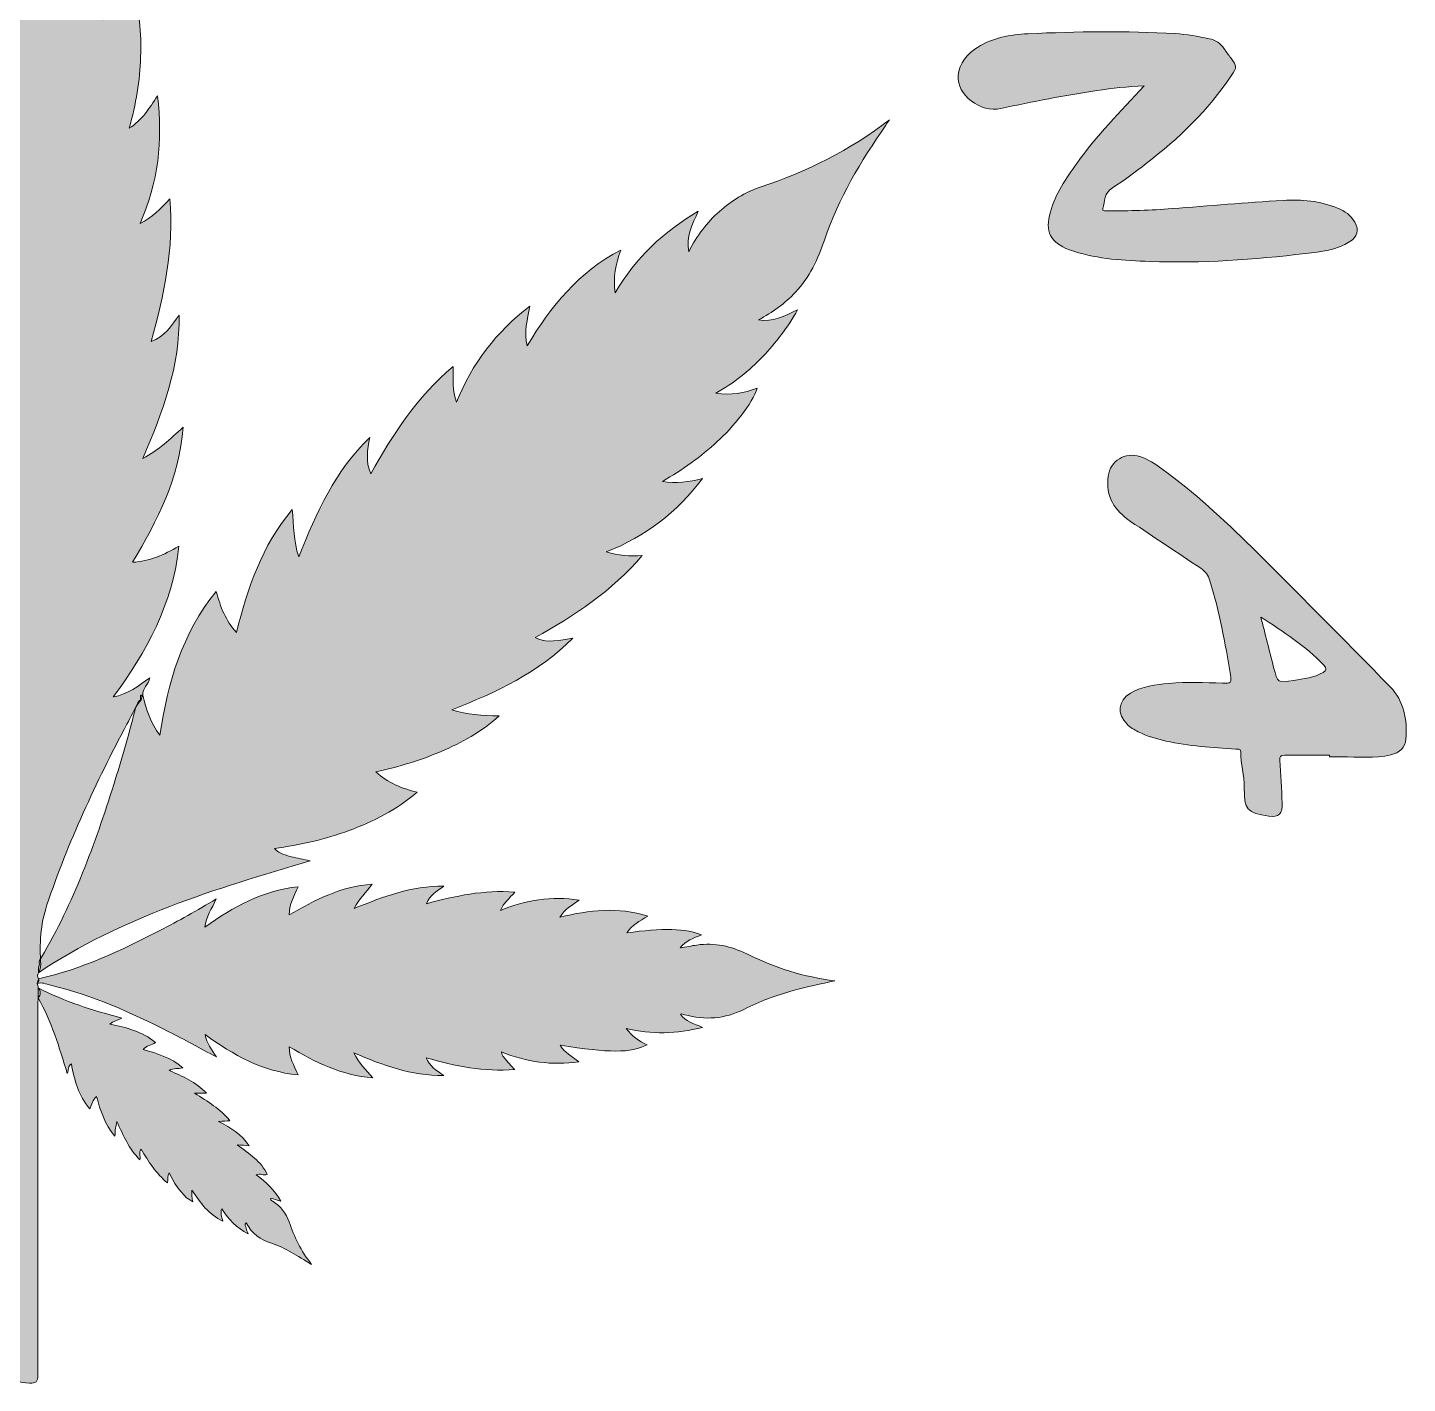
# Model space of a CAD drawing. Extents: x 506 to 1471, y -1363 to -615.
# Drawn here: x 965 to 1471, y -1363 to -865 of the extents above; entities that cross this region are included whole.
import ezdxf

# ---------------------------------------------------------------- set-up
doc = ezdxf.new("R2010")
doc.units = 0
doc.header["$MEASUREMENT"] = 0
doc.layers.add('katman 1', color=7, linetype='Continuous')

# ---------------------------------------------------------------- blocks, each defined once
blk = doc.blocks.new('block 2')
at = {"layer": 'katman 1', "true_color": 0x738600}
h = blk.add_hatch(color=56, dxfattribs=at)
h.dxf.hatch_style = 2
edge = h.paths.add_edge_path()
edge.add_spline(control_points=[(922.18, -1112.49), (920.52, -1109.81), (918.85, -1107.12), (917.19, -1104.43), (922.43, -1107.05), (927.55, -1109.59), (933.79, -1110.67), (921.55, -1093.93), (911.82, -1076.51), (909.7, -1055.33), (915.16, -1058.52), (920.43, -1060.84), (926.75, -1061.21), (921.95, -1053.54), (917.71, -1045.84), (914.46, -1037.65), (911.22, -1029.51), (908.62, -1021.2), (908.23, -1011.79), (912.92, -1016.1), (917.22, -1020.11), (922.92, -1023.11), (915.59, -1006.02), (909.21, -989.09), (909.37, -969.81), (912.23, -974.3), (914.87, -978.19), (919.9, -980.32), (915.02, -963.11), (911.48, -946.09), (913, -927.99), (916.36, -931.41), (919.42, -934.64), (923.92, -936.92), (919.83, -927.91), (917.65, -918.89), (916.94, -909.56), (916.46, -903.28), (916.54, -896.96), (917.53, -890.24), (920.52, -894.54), (923.07, -898.83), (927.71, -901.88), (923.53, -884.44), (921.4, -867.33), (927.15, -849.58), (929.54, -854.93), (932.52, -859.15), (937.3, -862.78), (933.42, -847.35), (933.87, -832.57), (937.8, -817.32), (939.8, -822.72), (941.34, -827.88), (946.39, -831.38), (944.78, -826.24), (943.84, -821.41), (943.66, -816.43), (943.33, -807.09), (945.74, -798.49), (949.85, -790.18), (957.54, -774.66), (962.74, -758.35), (964.68, -741.07), (964.73, -740.62), (964.69, -740.07), (965.39, -739.76), (967.24, -750.59), (969.66, -761.23), (972.99, -771.65), (975.33, -778.99), (978.21, -786.09), (981.7, -792.97), (987.4, -804.19), (988.42, -815.94), (984.95, -828.06), (984.71, -828.9), (984.13, -829.69), (984.44, -831.03), (989, -827.57), (990.49, -822.55), (992.44, -817.25), (996.31, -832.49), (996.87, -847.25), (993.06, -862.15), (995.7, -861.17), (997.07, -859.52), (1003.11, -850.06), (1006.28, -858.47), (1006.79, -867.08), (1006.53, -875.77), (1006.26, -884.48), (1004.8, -893.03), (1002.38, -901.97), (1007.04, -898.87), (1009.72, -894.73), (1012.71, -890.08), (1014.76, -906.48), (1013.02, -921.8), (1006.32, -936.96), (1010.71, -934.62), (1013.88, -931.62), (1017.22, -927.87), (1018.87, -946.06), (1015.15, -963.04), (1010.38, -980.24), (1015.33, -978.29), (1017.96, -974.44), (1020.64, -970.5), (1021.04, -989.09), (1014.67, -1005.97), (1007.34, -1023.08), (1013.08, -1020.1), (1017.4, -1016.02), (1022.15, -1011.65), (1020.66, -1030.24), (1012.82, -1045.91), (1003.56, -1061.19), (1009.76, -1060.89), (1015.03, -1058.54), (1020.53, -1055.33), (1018.43, -1076.52), (1008.72, -1093.91), (996.45, -1110.64), (1001.8, -1109.58), (1005.75, -1106.65), (1009.86, -1103.59), (1009.46, -1106.06), (1007.09, -1107.51), (1007.29, -1109.96), (1006.71, -1110.71), (1007.14, -1111.93), (1006.12, -1112.47), (1004.24, -1114.99), (1002.97, -1117.87), (1001.51, -1120.61), (990.14, -1142.02), (979.91, -1163.93), (972.14, -1186.96), (969.69, -1194.2), (969.45, -1201.39), (969.86, -1208.78), (969.85, -1209.86), (969.68, -1210.88), (969.06, -1211.8), (968.73, -1212.55), (968.55, -1213.31), (969.03, -1214.07), (969.67, -1214.83), (968.74, -1215.19), (968.62, -1215.76), (968.74, -1216.29), (968.85, -1216.82), (968.97, -1217.35), (969.88, -1218.58), (970.06, -1219.81), (968.94, -1221.03), (968.88, -1222), (968.77, -1222.98), (968.77, -1223.95), (968.76, -1269.09), (968.73, -1314.23), (968.83, -1359.37), (968.83, -1361.93), (968.13, -1362.51), (965.72, -1362.39), (961.57, -1362.18), (961.57, -1362.33), (961.57, -1358.29), (961.57, -1313.73), (961.57, -1269.16), (961.56, -1224.6), (961.56, -1223.53), (961.5, -1222.47), (961.46, -1221.4), (960.69, -1220.09), (960.8, -1218.78), (961.45, -1217.47), (961.45, -1216.82), (961.46, -1216.17), (961.46, -1215.52), (961.19, -1215.06), (961.15, -1214.59), (961.46, -1214.13), (961.46, -1213.44), (961.46, -1212.75), (961.46, -1212.06), (961.15, -1211.18), (960.89, -1210.28), (960.96, -1209.33), (962.19, -1200.09), (958.93, -1191.71), (955.84, -1183.33), (950.87, -1169.86), (944.87, -1156.84), (938.42, -1144.03), (934.56, -1136.35), (930.52, -1128.74), (926.27, -1121.27), (924.64, -1118.1), (924.4, -1114.52), (923.28, -1111.17), (923.03, -1111.71), (922.94, -1112.39), (922.18, -1112.49)], knot_values=[0, 0, 0, 0, 1, 1, 1, 2, 2, 2, 3, 3, 3, 4, 4, 4, 5, 5, 5, 6, 6, 6, 7, 7, 7, 8, 8, 8, 9, 9, 9, 10, 10, 10, 11, 11, 11, 12, 12, 12, 13, 13, 13, 14, 14, 14, 15, 15, 15, 16, 16, 16, 17, 17, 17, 18, 18, 18, 19, 19, 19, 20, 20, 20, 21, 21, 21, 22, 22, 22, 23, 23, 23, 24, 24, 24, 25, 25, 25, 26, 26, 26, 27, 27, 27, 28, 28, 28, 29, 29, 29, 30, 30, 30, 31, 31, 31, 32, 32, 32, 33, 33, 33, 34, 34, 34, 35, 35, 35, 36, 36, 36, 37, 37, 37, 38, 38, 38, 39, 39, 39, 40, 40, 40, 41, 41, 41, 42, 42, 42, 43, 43, 43, 44, 44, 44, 45, 45, 45, 46, 46, 46, 47, 47, 47, 48, 48, 48, 49, 49, 49, 50, 50, 50, 51, 51, 51, 52, 52, 52, 53, 53, 53, 54, 54, 54, 55, 55, 55, 56, 56, 56, 57, 57, 57, 58, 58, 58, 59, 59, 59, 60, 60, 60, 61, 61, 61, 62, 62, 62, 63, 63, 63, 64, 64, 64, 65, 65, 65, 66, 66, 66, 67, 67, 67, 68, 68, 68, 68], degree=3, periodic=1)
at = {"layer": 'katman 1', "true_color": 0xffffff}
h = blk.add_hatch(color=7, dxfattribs=at)
h.dxf.hatch_style = 2
edge = h.paths.add_edge_path()
edge.add_spline(control_points=[(1374.8, -886.39), (1368.63, -886.62), (1363.05, -887.32), (1357.48, -888.12), (1345.65, -889.83), (1333.93, -892.15), (1322.25, -894.74), (1314.77, -896.39), (1305.96, -889.63), (1306.56, -882.64), (1306.95, -877.96), (1309.85, -874.7), (1313.65, -872.27), (1319.28, -868.69), (1325.62, -867.6), (1332.16, -867.29), (1350.19, -866.44), (1368.23, -866.18), (1386.26, -867.24), (1390.43, -867.49), (1394.54, -868.25), (1398.64, -869.09), (1401.08, -869.59), (1402.85, -870.74), (1404.18, -872.76), (1404.95, -873.92), (1405.81, -875.02), (1406.62, -876.15), (1408.93, -879.35), (1408.96, -879.37), (1406.74, -882.74), (1398.37, -895.42), (1387.5, -905.69), (1375.56, -914.9), (1371.54, -918.01), (1367.47, -921.07), (1363.17, -923.76), (1360.12, -925.67), (1360.41, -928.75), (1359.65, -931.45), (1359.33, -932.61), (1360.83, -932.2), (1361.49, -932.21), (1369.36, -932.36), (1377.22, -932.02), (1385.07, -931.44), (1398.64, -930.45), (1412.19, -929.2), (1425.77, -928.41), (1432.57, -928.01), (1439.38, -928.65), (1445.82, -931.26), (1448.46, -932.33), (1450.73, -933.88), (1452.15, -936.44), (1453.77, -939.36), (1453.09, -941.74), (1450.29, -943.56), (1445.35, -946.76), (1439.65, -947.23), (1434.08, -947.91), (1415.09, -950.22), (1396.03, -951.49), (1376.9, -950.83), (1367.49, -950.51), (1358.07, -950.01), (1348.98, -947.09), (1348.44, -946.92), (1347.89, -946.75), (1347.36, -946.54), (1340.36, -943.83), (1338.36, -939.86), (1340.41, -932.65), (1342.3, -925.99), (1346.15, -920.38), (1350.11, -914.85), (1357.33, -904.76), (1365.98, -895.89), (1374.8, -886.39)], knot_values=[0, 0, 0, 0, 1, 1, 1, 2, 2, 2, 3, 3, 3, 4, 4, 4, 5, 5, 5, 6, 6, 6, 7, 7, 7, 8, 8, 8, 9, 9, 9, 10, 10, 10, 11, 11, 11, 12, 12, 12, 13, 13, 13, 14, 14, 14, 15, 15, 15, 16, 16, 16, 17, 17, 17, 18, 18, 18, 19, 19, 19, 20, 20, 20, 21, 21, 21, 22, 22, 22, 23, 23, 23, 24, 24, 24, 25, 25, 25, 26, 26, 26, 26], degree=3, periodic=1)
at = {"layer": 'katman 1', "true_color": 0x219d00}
h = blk.add_hatch(color=84, dxfattribs=at)
h.dxf.hatch_style = 2
edge = h.paths.add_edge_path()
edge.add_spline(control_points=[(1006.1, -1111.97), (1007.14, -1111.69), (1005.56, -1109.84), (1007.29, -1109.96), (1008.51, -1115.13), (1010.22, -1120.09), (1013.59, -1124.7), (1016.49, -1105.4), (1021.7, -1087.44), (1034.21, -1071.93), (1035.24, -1074.8), (1035.84, -1077.47), (1037.04, -1079.9), (1038.26, -1082.4), (1039.6, -1084.81), (1041.75, -1087.01), (1045.72, -1070.74), (1050.94, -1055.29), (1062.2, -1041.8), (1062.65, -1047.87), (1062.66, -1053.39), (1064.54, -1059.2), (1071.1, -1043.01), (1077.99, -1027.53), (1090.6, -1015.48), (1089.82, -1019.89), (1088.94, -1024.22), (1091, -1028.73), (1099.13, -1014.2), (1108.08, -1000.48), (1121.19, -989.32), (1121.19, -993.97), (1120.96, -998.14), (1122.5, -1002.52), (1128.12, -988.19), (1137.06, -976.71), (1149.35, -967.23), (1148.47, -972.18), (1147.15, -976.71), (1148.38, -981.8), (1157.16, -967.33), (1167.16, -954.66), (1182.75, -946.65), (1180.79, -951.85), (1179.91, -956.67), (1180.66, -962.29), (1188.25, -949.51), (1198.37, -939.97), (1211.2, -932.34), (1209.09, -937.29), (1206.6, -941.65), (1207.68, -947.24), (1210.71, -941.4), (1214.33, -936.52), (1218.96, -932.44), (1223.37, -928.54), (1228.3, -925.43), (1233.87, -923.57), (1250.95, -917.89), (1266.87, -910.03), (1281.32, -898.92), (1280.87, -899.57), (1280.42, -900.23), (1279.98, -900.88), (1270.86, -914.05), (1262.59, -927.71), (1257.46, -942.97), (1255.07, -950.07), (1251.97, -956.63), (1246.84, -962.12), (1242.95, -966.29), (1238.39, -969.55), (1233.3, -972.23), (1238.44, -973.23), (1242.74, -970.93), (1247.63, -968.52), (1243.96, -975.16), (1239.64, -980.69), (1234.77, -985.78), (1229.84, -990.95), (1224.3, -995.41), (1217.65, -999.19), (1223.18, -999.95), (1228.02, -999.27), (1232.75, -997.31), (1231.25, -1002.9), (1223.89, -1011.7), (1218.16, -1016.94), (1212.11, -1022.48), (1205.47, -1027.23), (1198, -1031.56), (1203.12, -1032.6), (1207.65, -1031.63), (1212.74, -1030.52), (1203.26, -1042.82), (1191.91, -1051.7), (1177.42, -1057.41), (1181.88, -1058.91), (1185.95, -1058.9), (1190.55, -1058.74), (1179.56, -1071.86), (1165.81, -1080.7), (1151.35, -1088.87), (1155.07, -1090.5), (1156.86, -1090.51), (1165.11, -1089.02), (1152.59, -1101.78), (1137.08, -1108.88), (1120.77, -1115.34), (1126.4, -1117.26), (1131.97, -1117.42), (1138.05, -1117.59), (1131.6, -1123.54), (1124.36, -1127.36), (1116.8, -1130.62), (1109.2, -1133.89), (1101.29, -1136.23), (1092.85, -1138.15), (1097.29, -1142.23), (1102.36, -1144.13), (1107.98, -1145.6), (1100.44, -1152.09), (1092.03, -1156.33), (1083.09, -1159.62), (1074.22, -1162.88), (1065.05, -1164.99), (1055.61, -1166.23), (1057.18, -1167.77), (1058.2, -1168.31), (1061.8, -1169.25), (1063.99, -1169.82), (1066.23, -1170.22), (1068.72, -1170.76), (1033.88, -1181.05), (999.44, -1191.51), (969.06, -1211.8), (968.95, -1210.72), (968.9, -1209.65), (969.43, -1208.65), (969.11, -1207.66), (969.65, -1206.88), (970.1, -1206.13), (981.92, -1186.23), (989.74, -1164.66), (996.68, -1142.71), (999.5, -1133.79), (1002.08, -1124.8), (1004.4, -1115.74), (1004.74, -1114.4), (1005.16, -1113.06), (1006.1, -1111.97)], knot_values=[0, 0, 0, 0, 1, 1, 1, 2, 2, 2, 3, 3, 3, 4, 4, 4, 5, 5, 5, 6, 6, 6, 7, 7, 7, 8, 8, 8, 9, 9, 9, 10, 10, 10, 11, 11, 11, 12, 12, 12, 13, 13, 13, 14, 14, 14, 15, 15, 15, 16, 16, 16, 17, 17, 17, 18, 18, 18, 19, 19, 19, 20, 20, 20, 21, 21, 21, 22, 22, 22, 23, 23, 23, 24, 24, 24, 25, 25, 25, 26, 26, 26, 27, 27, 27, 28, 28, 28, 29, 29, 29, 30, 30, 30, 31, 31, 31, 32, 32, 32, 33, 33, 33, 34, 34, 34, 35, 35, 35, 36, 36, 36, 37, 37, 37, 38, 38, 38, 39, 39, 39, 40, 40, 40, 41, 41, 41, 42, 42, 42, 43, 43, 43, 44, 44, 44, 45, 45, 45, 46, 46, 46, 47, 47, 47, 48, 48, 48, 49, 49, 49, 50, 50, 50, 50], degree=3, periodic=1)
at = {"layer": 'katman 1', "true_color": 0xffffff}
h = blk.add_hatch(color=7, dxfattribs=at)
h.dxf.hatch_style = 2
edge = h.paths.add_edge_path()
edge.add_spline(control_points=[(1465.11, -1106.91), (1448.32, -1089.7), (1431.4, -1072.62), (1414.31, -1055.72), (1403.94, -1045.46), (1393.22, -1035.55), (1381.36, -1026.97), (1378.84, -1025.15), (1376.26, -1023.4), (1373.27, -1022.41), (1367.86, -1020.61), (1362.4, -1024.03), (1361.62, -1029.64), (1360.59, -1037.05), (1363.97, -1042.26), (1369.85, -1046.21), (1378.4, -1051.96), (1386.97, -1057.71), (1395.57, -1063.39), (1397.31, -1064.54), (1398.34, -1065.97), (1398.95, -1067.96), (1402.37, -1079.27), (1404.59, -1090.84), (1406.48, -1102.47), (1406.96, -1105.39), (1406.62, -1105.69), (1403.58, -1105.57), (1397.03, -1105.32), (1390.47, -1105.02), (1383.93, -1105.67), (1379.04, -1106.16), (1374.11, -1106.66), (1369.77, -1109.27), (1365.23, -1112), (1364.74, -1116.95), (1368.55, -1120.63), (1369.73, -1121.78), (1371.14, -1122.62), (1372.61, -1123.37), (1375.84, -1125.01), (1379.3, -1125.99), (1382.82, -1126.8), (1391.24, -1128.75), (1399.85, -1129.11), (1408.42, -1129.81), (1409.11, -1129.86), (1410.26, -1129.31), (1410.25, -1130.72), (1410.24, -1135.15), (1411.64, -1139.43), (1411.57, -1143.9), (1411.44, -1151.98), (1412.58, -1153.21), (1420.51, -1154.38), (1424.13, -1154.92), (1425.74, -1153.33), (1425.51, -1149.56), (1425.19, -1144.33), (1424.97, -1139.09), (1424.65, -1133.85), (1424.57, -1132.57), (1424.78, -1131.95), (1426.32, -1131.98), (1431.81, -1132.08), (1437.3, -1132.02), (1442.78, -1132.02), (1442.78, -1132.22), (1442.78, -1132.42), (1442.78, -1132.63), (1444.26, -1132.63), (1445.73, -1132.63), (1447.21, -1132.63), (1453.26, -1132.63), (1459.34, -1133.22), (1465.34, -1131.88), (1468.52, -1131.16), (1470.64, -1129.19), (1470.88, -1126.09), (1471.42, -1119.02), (1470.2, -1112.12), (1465.11, -1106.91)], knot_values=[0, 0, 0, 0, 1, 1, 1, 2, 2, 2, 3, 3, 3, 4, 4, 4, 5, 5, 5, 6, 6, 6, 7, 7, 7, 8, 8, 8, 9, 9, 9, 10, 10, 10, 11, 11, 11, 12, 12, 12, 13, 13, 13, 14, 14, 14, 15, 15, 15, 16, 16, 16, 17, 17, 17, 18, 18, 18, 19, 19, 19, 20, 20, 20, 21, 21, 21, 22, 22, 22, 23, 23, 23, 24, 24, 24, 25, 25, 25, 26, 26, 26, 27, 27, 27, 27], degree=3, periodic=1)
edge = h.paths.add_edge_path()
edge.add_spline(control_points=[(1440.47, -1101.61), (1437.16, -1103.68), (1433.35, -1103.92), (1429.66, -1104.56), (1423.82, -1105.59), (1423.81, -1105.52), (1422.34, -1099.77), (1420.77, -1093.61), (1419.21, -1087.46), (1417.64, -1081.3), (1425.83, -1086.74), (1434.11, -1091.88), (1440.82, -1099.03), (1441.93, -1100.21), (1441.71, -1100.84), (1440.47, -1101.61)], knot_values=[0, 0, 0, 0, 1, 1, 1, 2, 2, 2, 3, 3, 3, 4, 4, 4, 5, 5, 5, 5], degree=3, periodic=1)
at = {"layer": 'katman 1', "true_color": 0x837400}
h = blk.add_hatch(color=56, dxfattribs=at)
h.dxf.hatch_style = 2
edge = h.paths.add_edge_path()
edge.add_spline(control_points=[(968.62, -1215.76), (968.76, -1215.2), (968.89, -1214.64), (969.03, -1214.07), (984.84, -1210.58), (999.28, -1203.65), (1013.57, -1196.35), (1020.47, -1192.84), (1027.15, -1188.93), (1034.31, -1184.76), (1032.52, -1188.33), (1030.63, -1191.29), (1030.14, -1195.13), (1040.52, -1187.68), (1051.2, -1181.59), (1064.31, -1180.31), (1062.83, -1183.73), (1060.98, -1186.69), (1061.09, -1190.61), (1070.56, -1185.11), (1080.02, -1180.19), (1091.5, -1179.31), (1089.25, -1182.34), (1086.66, -1184.61), (1084.91, -1188.27), (1095.63, -1183.87), (1105.95, -1179.92), (1117.8, -1180.05), (1115.09, -1181.96), (1112.59, -1183.42), (1111.42, -1186.52), (1122.02, -1183.64), (1132.5, -1181.34), (1143.82, -1182.26), (1141.84, -1184.59), (1139.75, -1186.22), (1138.57, -1188.93), (1147.89, -1185.05), (1157.3, -1183.73), (1167.44, -1185.14), (1164.82, -1187.08), (1162.12, -1188.52), (1160.37, -1191.43), (1171.18, -1188.85), (1181.74, -1187.54), (1192.67, -1191.09), (1189.66, -1192.78), (1186.8, -1194.31), (1184.92, -1197.2), (1197.56, -1195.36), (1207.27, -1195.61), (1212.32, -1197.95), (1209.53, -1199.17), (1206.54, -1199.92), (1204.52, -1202.74), (1206.76, -1202.35), (1208.72, -1201.93), (1210.71, -1201.66), (1217.16, -1200.76), (1223.22, -1202.06), (1229.03, -1204.94), (1239.24, -1210), (1249.94, -1213.44), (1261.34, -1214.77), (1256.22, -1215.99), (1251.04, -1216.95), (1245.98, -1218.37), (1239.73, -1220.13), (1233.67, -1222.31), (1227.88, -1225.26), (1220.92, -1228.79), (1213.62, -1229.29), (1206.13, -1227.21), (1205.66, -1227.08), (1205.25, -1226.75), (1204.62, -1227.03), (1206.48, -1229.7), (1209.5, -1230.43), (1212.76, -1231.86), (1203.19, -1234.33), (1194.12, -1234.52), (1184.73, -1232.23), (1186.8, -1235.15), (1189.43, -1236.88), (1192.38, -1238.29), (1186.5, -1241.31), (1178.38, -1241.31), (1160.48, -1238.35), (1162.09, -1241.11), (1164.8, -1242.51), (1167.4, -1244.47), (1157.49, -1245.92), (1148.24, -1244.58), (1138.91, -1240.88), (1139.26, -1242.5), (1140.2, -1243.36), (1141, -1244.28), (1141.83, -1245.24), (1142.72, -1246.16), (1143.83, -1247.36), (1132.54, -1248.21), (1122.02, -1246.1), (1111.32, -1243.02), (1112.61, -1246.02), (1114.85, -1247.59), (1117.78, -1249.53), (1105.73, -1249.68), (1095.44, -1245.72), (1084.82, -1241.26), (1086.57, -1244.89), (1089.2, -1247.42), (1091.73, -1250.39), (1080.31, -1249.44), (1070.67, -1244.73), (1061.1, -1238.95), (1060.94, -1242.83), (1062.81, -1245.83), (1064.3, -1249.31), (1051.24, -1248.05), (1040.6, -1242.01), (1030.22, -1234.52), (1030.69, -1237.75), (1032.64, -1239.94), (1034.32, -1242.72), (1028.25, -1239.49), (1022.64, -1236.36), (1016.9, -1233.47), (1002.93, -1226.44), (988.72, -1219.98), (973.41, -1216.35), (971.85, -1215.98), (970.3, -1215.19), (968.62, -1215.76)], knot_values=[0, 0, 0, 0, 1, 1, 1, 2, 2, 2, 3, 3, 3, 4, 4, 4, 5, 5, 5, 6, 6, 6, 7, 7, 7, 8, 8, 8, 9, 9, 9, 10, 10, 10, 11, 11, 11, 12, 12, 12, 13, 13, 13, 14, 14, 14, 15, 15, 15, 16, 16, 16, 17, 17, 17, 18, 18, 18, 19, 19, 19, 20, 20, 20, 21, 21, 21, 22, 22, 22, 23, 23, 23, 24, 24, 24, 25, 25, 25, 26, 26, 26, 27, 27, 27, 28, 28, 28, 29, 29, 29, 30, 30, 30, 31, 31, 31, 32, 32, 32, 33, 33, 33, 34, 34, 34, 35, 35, 35, 36, 36, 36, 37, 37, 37, 38, 38, 38, 39, 39, 39, 40, 40, 40, 41, 41, 41, 42, 42, 42, 43, 43, 43, 44, 44, 44, 44], degree=3, periodic=1)
at = {"layer": 'katman 1', "true_color": 0x010090}
h = blk.add_hatch(color=174, dxfattribs=at)
h.dxf.hatch_style = 2
edge = h.paths.add_edge_path()
edge.add_spline(control_points=[(968.94, -1221.03), (968.95, -1219.8), (968.96, -1218.58), (968.97, -1217.35), (978.63, -1222.43), (988.97, -1225.67), (999.69, -1228.45), (998.18, -1229.42), (996.43, -1229.35), (995.29, -1230.73), (1001.28, -1231.87), (1007.05, -1233.34), (1012.01, -1237.43), (1010.51, -1238.38), (1008.67, -1238.52), (1007.51, -1240), (1012.68, -1241.47), (1017.73, -1242.97), (1022, -1246.73), (1020.22, -1247.25), (1018.59, -1246.62), (1017.01, -1247.66), (1021.91, -1249.9), (1026.79, -1251.89), (1030.68, -1255.97), (1029.28, -1255.97), (1028.16, -1255.97), (1026.35, -1255.97), (1031.19, -1259.17), (1035.82, -1261.72), (1039.26, -1266.14), (1037.97, -1266.23), (1036.94, -1266.3), (1035.13, -1266.42), (1039.84, -1268.78), (1043.63, -1271.31), (1046.4, -1275.28), (1045, -1275.19), (1043.81, -1275.11), (1041.93, -1274.98), (1046.56, -1278.24), (1050.74, -1281.06), (1053, -1285.88), (1051.59, -1286.31), (1050.42, -1285.35), (1048.94, -1285.97), (1052.57, -1288.64), (1055.79, -1291.53), (1057.94, -1295.64), (1056.56, -1295.36), (1055.54, -1294.56), (1054.21, -1294.68), (1054.08, -1295.48), (1054.86, -1295.5), (1055.21, -1295.75), (1057.92, -1297.64), (1059.94, -1300.11), (1061, -1303.21), (1062.85, -1308.67), (1065.35, -1313.77), (1069.29, -1318.88), (1066.47, -1317.18), (1064.21, -1315.8), (1061.93, -1314.45), (1059.6, -1313.07), (1057.17, -1311.89), (1054.59, -1311.09), (1050.5, -1309.82), (1047.3, -1307.48), (1045.24, -1303.6), (1044.59, -1304.32), (1045.06, -1304.93), (1045.26, -1305.55), (1045.45, -1306.15), (1045.66, -1306.75), (1045.96, -1307.67), (1041.83, -1305.35), (1038.83, -1302.34), (1036.29, -1298.48), (1035.73, -1300.01), (1036.22, -1301.29), (1036.71, -1303.01), (1031.52, -1300.47), (1028.49, -1296.42), (1025.34, -1291.56), (1025.34, -1292.77), (1025.3, -1293.34), (1025.35, -1293.91), (1025.42, -1294.55), (1025.57, -1295.18), (1025.69, -1295.88), (1022.59, -1294.32), (1019.86, -1290.97), (1017.02, -1285.29), (1016.3, -1286.3), (1016.58, -1287.5), (1016.37, -1288.95), (1012.13, -1285.42), (1009.41, -1281.09), (1006.72, -1276.51), (1005.73, -1277.74), (1006.56, -1279.06), (1006.29, -1280.42), (1002.25, -1276.53), (1000.15, -1271.65), (997.86, -1266.36), (997.61, -1267.46), (997.39, -1268.16), (997.29, -1268.88), (997.18, -1269.68), (997.16, -1270.51), (997.07, -1271.78), (993.37, -1267.44), (991.77, -1262.54), (990.34, -1257.26), (988.88, -1258.47), (988.58, -1260.07), (987.84, -1261.8), (983.76, -1256.93), (982.2, -1251.26), (981.11, -1245.22), (979.83, -1246.06), (980.17, -1247.52), (979.58, -1248.78), (976.62, -1239.2), (973.9, -1229.68), (968.94, -1221.03)], knot_values=[0, 0, 0, 0, 1, 1, 1, 2, 2, 2, 3, 3, 3, 4, 4, 4, 5, 5, 5, 6, 6, 6, 7, 7, 7, 8, 8, 8, 9, 9, 9, 10, 10, 10, 11, 11, 11, 12, 12, 12, 13, 13, 13, 14, 14, 14, 15, 15, 15, 16, 16, 16, 17, 17, 17, 18, 18, 18, 19, 19, 19, 20, 20, 20, 21, 21, 21, 22, 22, 22, 23, 23, 23, 24, 24, 24, 25, 25, 25, 26, 26, 26, 27, 27, 27, 28, 28, 28, 29, 29, 29, 30, 30, 30, 31, 31, 31, 32, 32, 32, 33, 33, 33, 34, 34, 34, 35, 35, 35, 36, 36, 36, 37, 37, 37, 38, 38, 38, 39, 39, 39, 40, 40, 40, 41, 41, 41, 42, 42, 42, 42], degree=3, periodic=1)
at = {"layer": 'katman 1', "lineweight": 0}
for points, knots in [([(922.18, -1112.49), (920.52, -1109.81), (918.85, -1107.12), (917.19, -1104.43), (922.43, -1107.05), (927.55, -1109.59), (933.79, -1110.67), (921.55, -1093.93), (911.82, -1076.51), (909.7, -1055.33), (915.16, -1058.52), (920.43, -1060.84), (926.75, -1061.21), (921.95, -1053.54), (917.71, -1045.84), (914.46, -1037.65), (911.22, -1029.51), (908.62, -1021.2), (908.23, -1011.79), (912.92, -1016.1), (917.22, -1020.11), (922.92, -1023.11), (915.59, -1006.02), (909.21, -989.09), (909.37, -969.81), (912.23, -974.3), (914.87, -978.19), (919.9, -980.32), (915.02, -963.11), (911.48, -946.09), (913, -927.99), (916.36, -931.41), (919.42, -934.64), (923.92, -936.92), (919.83, -927.91), (917.65, -918.89), (916.94, -909.56), (916.46, -903.28), (916.54, -896.96), (917.53, -890.24), (920.52, -894.54), (923.07, -898.83), (927.71, -901.88), (923.53, -884.44), (921.4, -867.33), (927.15, -849.58), (929.54, -854.93), (932.52, -859.15), (937.3, -862.78), (933.42, -847.35), (933.87, -832.57), (937.8, -817.32), (939.8, -822.72), (941.34, -827.88), (946.39, -831.38), (944.78, -826.24), (943.84, -821.41), (943.66, -816.43), (943.33, -807.09), (945.74, -798.49), (949.85, -790.18), (957.54, -774.66), (962.74, -758.35), (964.68, -741.07), (964.73, -740.62), (964.69, -740.07), (965.39, -739.76), (967.24, -750.59), (969.66, -761.23), (972.99, -771.65), (975.33, -778.99), (978.21, -786.09), (981.7, -792.97), (987.4, -804.19), (988.42, -815.94), (984.95, -828.06), (984.71, -828.9), (984.13, -829.69), (984.44, -831.03), (989, -827.57), (990.49, -822.55), (992.44, -817.25), (996.31, -832.49), (996.87, -847.25), (993.06, -862.15), (995.7, -861.17), (997.07, -859.52), (1003.11, -850.06), (1006.28, -858.47), (1006.79, -867.08), (1006.53, -875.77), (1006.26, -884.48), (1004.8, -893.03), (1002.38, -901.97), (1007.04, -898.87), (1009.72, -894.73), (1012.71, -890.08), (1014.76, -906.48), (1013.02, -921.8), (1006.32, -936.96), (1010.71, -934.62), (1013.88, -931.62), (1017.22, -927.87), (1018.87, -946.06), (1015.15, -963.04), (1010.38, -980.24), (1015.33, -978.29), (1017.96, -974.44), (1020.64, -970.5), (1021.04, -989.09), (1014.67, -1005.97), (1007.34, -1023.08), (1013.08, -1020.1), (1017.4, -1016.02), (1022.15, -1011.65), (1020.66, -1030.24), (1012.82, -1045.91), (1003.56, -1061.19), (1009.76, -1060.89), (1015.03, -1058.54), (1020.53, -1055.33), (1018.43, -1076.52), (1008.72, -1093.91), (996.45, -1110.64), (1001.8, -1109.58), (1005.75, -1106.65), (1009.86, -1103.59), (1009.46, -1106.06), (1007.09, -1107.51), (1007.29, -1109.96), (1006.71, -1110.71), (1007.14, -1111.93), (1006.12, -1112.47), (1004.24, -1114.99), (1002.97, -1117.87), (1001.51, -1120.61), (990.14, -1142.02), (979.91, -1163.93), (972.14, -1186.96), (969.69, -1194.2), (969.45, -1201.39), (969.86, -1208.78), (969.85, -1209.86), (969.68, -1210.88), (969.06, -1211.8), (968.73, -1212.55), (968.55, -1213.31), (969.03, -1214.07), (969.67, -1214.83), (968.74, -1215.19), (968.62, -1215.76), (968.74, -1216.29), (968.85, -1216.82), (968.97, -1217.35), (969.88, -1218.58), (970.06, -1219.81), (968.94, -1221.03), (968.88, -1222), (968.77, -1222.98), (968.77, -1223.95), (968.76, -1269.09), (968.73, -1314.23), (968.83, -1359.37), (968.83, -1361.93), (968.13, -1362.51), (965.72, -1362.39), (961.57, -1362.18), (961.57, -1362.33), (961.57, -1358.29), (961.57, -1313.73), (961.57, -1269.16), (961.56, -1224.6), (961.56, -1223.53), (961.5, -1222.47), (961.46, -1221.4), (960.69, -1220.09), (960.8, -1218.78), (961.45, -1217.47), (961.45, -1216.82), (961.46, -1216.17), (961.46, -1215.52), (961.19, -1215.06), (961.15, -1214.59), (961.46, -1214.13), (961.46, -1213.44), (961.46, -1212.75), (961.46, -1212.06), (961.15, -1211.18), (960.89, -1210.28), (960.96, -1209.33), (962.19, -1200.09), (958.93, -1191.71), (955.84, -1183.33), (950.87, -1169.86), (944.87, -1156.84), (938.42, -1144.03), (934.56, -1136.35), (930.52, -1128.74), (926.27, -1121.27), (924.64, -1118.1), (924.4, -1114.52), (923.28, -1111.17), (923.03, -1111.71), (922.94, -1112.39), (922.18, -1112.49)], [0, 0, 0, 0, 1, 1, 1, 2, 2, 2, 3, 3, 3, 4, 4, 4, 5, 5, 5, 6, 6, 6, 7, 7, 7, 8, 8, 8, 9, 9, 9, 10, 10, 10, 11, 11, 11, 12, 12, 12, 13, 13, 13, 14, 14, 14, 15, 15, 15, 16, 16, 16, 17, 17, 17, 18, 18, 18, 19, 19, 19, 20, 20, 20, 21, 21, 21, 22, 22, 22, 23, 23, 23, 24, 24, 24, 25, 25, 25, 26, 26, 26, 27, 27, 27, 28, 28, 28, 29, 29, 29, 30, 30, 30, 31, 31, 31, 32, 32, 32, 33, 33, 33, 34, 34, 34, 35, 35, 35, 36, 36, 36, 37, 37, 37, 38, 38, 38, 39, 39, 39, 40, 40, 40, 41, 41, 41, 42, 42, 42, 43, 43, 43, 44, 44, 44, 45, 45, 45, 46, 46, 46, 47, 47, 47, 48, 48, 48, 49, 49, 49, 50, 50, 50, 51, 51, 51, 52, 52, 52, 53, 53, 53, 54, 54, 54, 55, 55, 55, 56, 56, 56, 57, 57, 57, 58, 58, 58, 59, 59, 59, 60, 60, 60, 61, 61, 61, 62, 62, 62, 63, 63, 63, 64, 64, 64, 65, 65, 65, 66, 66, 66, 67, 67, 67, 68, 68, 68, 68]), ([(1374.8, -886.39), (1368.63, -886.62), (1363.05, -887.32), (1357.48, -888.12), (1345.65, -889.83), (1333.93, -892.15), (1322.25, -894.74), (1314.77, -896.39), (1305.96, -889.63), (1306.56, -882.64), (1306.95, -877.96), (1309.85, -874.7), (1313.65, -872.27), (1319.28, -868.69), (1325.62, -867.6), (1332.16, -867.29), (1350.19, -866.44), (1368.23, -866.18), (1386.26, -867.24), (1390.43, -867.49), (1394.54, -868.25), (1398.64, -869.09), (1401.08, -869.59), (1402.85, -870.74), (1404.18, -872.76), (1404.95, -873.92), (1405.81, -875.02), (1406.62, -876.15), (1408.93, -879.35), (1408.96, -879.37), (1406.74, -882.74), (1398.37, -895.42), (1387.5, -905.69), (1375.56, -914.9), (1371.54, -918.01), (1367.47, -921.07), (1363.17, -923.76), (1360.12, -925.67), (1360.41, -928.75), (1359.65, -931.45), (1359.33, -932.61), (1360.83, -932.2), (1361.49, -932.21), (1369.36, -932.36), (1377.22, -932.02), (1385.07, -931.44), (1398.64, -930.45), (1412.19, -929.2), (1425.77, -928.41), (1432.57, -928.01), (1439.38, -928.65), (1445.82, -931.26), (1448.46, -932.33), (1450.73, -933.88), (1452.15, -936.44), (1453.77, -939.36), (1453.09, -941.74), (1450.29, -943.56), (1445.35, -946.76), (1439.65, -947.23), (1434.08, -947.91), (1415.09, -950.22), (1396.03, -951.49), (1376.9, -950.83), (1367.49, -950.51), (1358.07, -950.01), (1348.98, -947.09), (1348.44, -946.92), (1347.89, -946.75), (1347.36, -946.54), (1340.36, -943.83), (1338.36, -939.86), (1340.41, -932.65), (1342.3, -925.99), (1346.15, -920.38), (1350.11, -914.85), (1357.33, -904.76), (1365.98, -895.89), (1374.8, -886.39)], [0, 0, 0, 0, 1, 1, 1, 2, 2, 2, 3, 3, 3, 4, 4, 4, 5, 5, 5, 6, 6, 6, 7, 7, 7, 8, 8, 8, 9, 9, 9, 10, 10, 10, 11, 11, 11, 12, 12, 12, 13, 13, 13, 14, 14, 14, 15, 15, 15, 16, 16, 16, 17, 17, 17, 18, 18, 18, 19, 19, 19, 20, 20, 20, 21, 21, 21, 22, 22, 22, 23, 23, 23, 24, 24, 24, 25, 25, 25, 26, 26, 26, 26]), ([(1006.1, -1111.97), (1007.14, -1111.69), (1005.56, -1109.84), (1007.29, -1109.96), (1008.51, -1115.13), (1010.22, -1120.09), (1013.59, -1124.7), (1016.49, -1105.4), (1021.7, -1087.44), (1034.21, -1071.93), (1035.24, -1074.8), (1035.84, -1077.47), (1037.04, -1079.9), (1038.26, -1082.4), (1039.6, -1084.81), (1041.75, -1087.01), (1045.72, -1070.74), (1050.94, -1055.29), (1062.2, -1041.8), (1062.65, -1047.87), (1062.66, -1053.39), (1064.54, -1059.2), (1071.1, -1043.01), (1077.99, -1027.53), (1090.6, -1015.48), (1089.82, -1019.89), (1088.94, -1024.22), (1091, -1028.73), (1099.13, -1014.2), (1108.08, -1000.48), (1121.19, -989.32), (1121.19, -993.97), (1120.96, -998.14), (1122.5, -1002.52), (1128.12, -988.19), (1137.06, -976.71), (1149.35, -967.23), (1148.47, -972.18), (1147.15, -976.71), (1148.38, -981.8), (1157.16, -967.33), (1167.16, -954.66), (1182.75, -946.65), (1180.79, -951.85), (1179.91, -956.67), (1180.66, -962.29), (1188.25, -949.51), (1198.37, -939.97), (1211.2, -932.34), (1209.09, -937.29), (1206.6, -941.65), (1207.68, -947.24), (1210.71, -941.4), (1214.33, -936.52), (1218.96, -932.44), (1223.37, -928.54), (1228.3, -925.43), (1233.87, -923.57), (1250.95, -917.89), (1266.87, -910.03), (1281.32, -898.92), (1280.87, -899.57), (1280.42, -900.23), (1279.98, -900.88), (1270.86, -914.05), (1262.59, -927.71), (1257.46, -942.97), (1255.07, -950.07), (1251.97, -956.63), (1246.84, -962.12), (1242.95, -966.29), (1238.39, -969.55), (1233.3, -972.23), (1238.44, -973.23), (1242.74, -970.93), (1247.63, -968.52), (1243.96, -975.16), (1239.64, -980.69), (1234.77, -985.78), (1229.84, -990.95), (1224.3, -995.41), (1217.65, -999.19), (1223.18, -999.95), (1228.02, -999.27), (1232.75, -997.31), (1231.25, -1002.9), (1223.89, -1011.7), (1218.16, -1016.94), (1212.11, -1022.48), (1205.47, -1027.23), (1198, -1031.56), (1203.12, -1032.6), (1207.65, -1031.63), (1212.74, -1030.52), (1203.26, -1042.82), (1191.91, -1051.7), (1177.42, -1057.41), (1181.88, -1058.91), (1185.95, -1058.9), (1190.55, -1058.74), (1179.56, -1071.86), (1165.81, -1080.7), (1151.35, -1088.87), (1155.07, -1090.5), (1156.86, -1090.51), (1165.11, -1089.02), (1152.59, -1101.78), (1137.08, -1108.88), (1120.77, -1115.34), (1126.4, -1117.26), (1131.97, -1117.42), (1138.05, -1117.59), (1131.6, -1123.54), (1124.36, -1127.36), (1116.8, -1130.62), (1109.2, -1133.89), (1101.29, -1136.23), (1092.85, -1138.15), (1097.29, -1142.23), (1102.36, -1144.13), (1107.98, -1145.6), (1100.44, -1152.09), (1092.03, -1156.33), (1083.09, -1159.62), (1074.22, -1162.88), (1065.05, -1164.99), (1055.61, -1166.23), (1057.18, -1167.77), (1058.2, -1168.31), (1061.8, -1169.25), (1063.99, -1169.82), (1066.23, -1170.22), (1068.72, -1170.76), (1033.88, -1181.05), (999.44, -1191.51), (969.06, -1211.8), (968.95, -1210.72), (968.9, -1209.65), (969.43, -1208.65), (969.11, -1207.66), (969.65, -1206.88), (970.1, -1206.13), (981.92, -1186.23), (989.74, -1164.66), (996.68, -1142.71), (999.5, -1133.79), (1002.08, -1124.8), (1004.4, -1115.74), (1004.74, -1114.4), (1005.16, -1113.06), (1006.1, -1111.97)], [0, 0, 0, 0, 1, 1, 1, 2, 2, 2, 3, 3, 3, 4, 4, 4, 5, 5, 5, 6, 6, 6, 7, 7, 7, 8, 8, 8, 9, 9, 9, 10, 10, 10, 11, 11, 11, 12, 12, 12, 13, 13, 13, 14, 14, 14, 15, 15, 15, 16, 16, 16, 17, 17, 17, 18, 18, 18, 19, 19, 19, 20, 20, 20, 21, 21, 21, 22, 22, 22, 23, 23, 23, 24, 24, 24, 25, 25, 25, 26, 26, 26, 27, 27, 27, 28, 28, 28, 29, 29, 29, 30, 30, 30, 31, 31, 31, 32, 32, 32, 33, 33, 33, 34, 34, 34, 35, 35, 35, 36, 36, 36, 37, 37, 37, 38, 38, 38, 39, 39, 39, 40, 40, 40, 41, 41, 41, 42, 42, 42, 43, 43, 43, 44, 44, 44, 45, 45, 45, 46, 46, 46, 47, 47, 47, 48, 48, 48, 49, 49, 49, 50, 50, 50, 50]), ([(1465.11, -1106.91), (1448.32, -1089.7), (1431.4, -1072.62), (1414.31, -1055.72), (1403.94, -1045.46), (1393.22, -1035.55), (1381.36, -1026.97), (1378.84, -1025.15), (1376.26, -1023.4), (1373.27, -1022.41), (1367.86, -1020.61), (1362.4, -1024.03), (1361.62, -1029.64), (1360.59, -1037.05), (1363.97, -1042.26), (1369.85, -1046.21), (1378.4, -1051.96), (1386.97, -1057.71), (1395.57, -1063.39), (1397.31, -1064.54), (1398.34, -1065.97), (1398.95, -1067.96), (1402.37, -1079.27), (1404.59, -1090.84), (1406.48, -1102.47), (1406.96, -1105.39), (1406.62, -1105.69), (1403.58, -1105.57), (1397.03, -1105.32), (1390.47, -1105.02), (1383.93, -1105.67), (1379.04, -1106.16), (1374.11, -1106.66), (1369.77, -1109.27), (1365.23, -1112), (1364.74, -1116.95), (1368.55, -1120.63), (1369.73, -1121.78), (1371.14, -1122.62), (1372.61, -1123.37), (1375.84, -1125.01), (1379.3, -1125.99), (1382.82, -1126.8), (1391.24, -1128.75), (1399.85, -1129.11), (1408.42, -1129.81), (1409.11, -1129.86), (1410.26, -1129.31), (1410.25, -1130.72), (1410.24, -1135.15), (1411.64, -1139.43), (1411.57, -1143.9), (1411.44, -1151.98), (1412.58, -1153.21), (1420.51, -1154.38), (1424.13, -1154.92), (1425.74, -1153.33), (1425.51, -1149.56), (1425.19, -1144.33), (1424.97, -1139.09), (1424.65, -1133.85), (1424.57, -1132.57), (1424.78, -1131.95), (1426.32, -1131.98), (1431.81, -1132.08), (1437.3, -1132.02), (1442.78, -1132.02), (1442.78, -1132.22), (1442.78, -1132.42), (1442.78, -1132.63), (1444.26, -1132.63), (1445.73, -1132.63), (1447.21, -1132.63), (1453.26, -1132.63), (1459.34, -1133.22), (1465.34, -1131.88), (1468.52, -1131.16), (1470.64, -1129.19), (1470.88, -1126.09), (1471.42, -1119.02), (1470.2, -1112.12), (1465.11, -1106.91)], [0, 0, 0, 0, 1, 1, 1, 2, 2, 2, 3, 3, 3, 4, 4, 4, 5, 5, 5, 6, 6, 6, 7, 7, 7, 8, 8, 8, 9, 9, 9, 10, 10, 10, 11, 11, 11, 12, 12, 12, 13, 13, 13, 14, 14, 14, 15, 15, 15, 16, 16, 16, 17, 17, 17, 18, 18, 18, 19, 19, 19, 20, 20, 20, 21, 21, 21, 22, 22, 22, 23, 23, 23, 24, 24, 24, 25, 25, 25, 26, 26, 26, 27, 27, 27, 27]), ([(1440.47, -1101.61), (1437.16, -1103.68), (1433.35, -1103.92), (1429.66, -1104.56), (1423.82, -1105.59), (1423.81, -1105.52), (1422.34, -1099.77), (1420.77, -1093.61), (1419.21, -1087.46), (1417.64, -1081.3), (1425.83, -1086.74), (1434.11, -1091.88), (1440.82, -1099.03), (1441.93, -1100.21), (1441.71, -1100.84), (1440.47, -1101.61)], [0, 0, 0, 0, 1, 1, 1, 2, 2, 2, 3, 3, 3, 4, 4, 4, 5, 5, 5, 5]), ([(968.62, -1215.76), (968.76, -1215.2), (968.89, -1214.64), (969.03, -1214.07), (984.84, -1210.58), (999.28, -1203.65), (1013.57, -1196.35), (1020.47, -1192.84), (1027.15, -1188.93), (1034.31, -1184.76), (1032.52, -1188.33), (1030.63, -1191.29), (1030.14, -1195.13), (1040.52, -1187.68), (1051.2, -1181.59), (1064.31, -1180.31), (1062.83, -1183.73), (1060.98, -1186.69), (1061.09, -1190.61), (1070.56, -1185.11), (1080.02, -1180.19), (1091.5, -1179.31), (1089.25, -1182.34), (1086.66, -1184.61), (1084.91, -1188.27), (1095.63, -1183.87), (1105.95, -1179.92), (1117.8, -1180.05), (1115.09, -1181.96), (1112.59, -1183.42), (1111.42, -1186.52), (1122.02, -1183.64), (1132.5, -1181.34), (1143.82, -1182.26), (1141.84, -1184.59), (1139.75, -1186.22), (1138.57, -1188.93), (1147.89, -1185.05), (1157.3, -1183.73), (1167.44, -1185.14), (1164.82, -1187.08), (1162.12, -1188.52), (1160.37, -1191.43), (1171.18, -1188.85), (1181.74, -1187.54), (1192.67, -1191.09), (1189.66, -1192.78), (1186.8, -1194.31), (1184.92, -1197.2), (1197.56, -1195.36), (1207.27, -1195.61), (1212.32, -1197.95), (1209.53, -1199.17), (1206.54, -1199.92), (1204.52, -1202.74), (1206.76, -1202.35), (1208.72, -1201.93), (1210.71, -1201.66), (1217.16, -1200.76), (1223.22, -1202.06), (1229.03, -1204.94), (1239.24, -1210), (1249.94, -1213.44), (1261.34, -1214.77), (1256.22, -1215.99), (1251.04, -1216.95), (1245.98, -1218.37), (1239.73, -1220.13), (1233.67, -1222.31), (1227.88, -1225.26), (1220.92, -1228.79), (1213.62, -1229.29), (1206.13, -1227.21), (1205.66, -1227.08), (1205.25, -1226.75), (1204.62, -1227.03), (1206.48, -1229.7), (1209.5, -1230.43), (1212.76, -1231.86), (1203.19, -1234.33), (1194.12, -1234.52), (1184.73, -1232.23), (1186.8, -1235.15), (1189.43, -1236.88), (1192.38, -1238.29), (1186.5, -1241.31), (1178.38, -1241.31), (1160.48, -1238.35), (1162.09, -1241.11), (1164.8, -1242.51), (1167.4, -1244.47), (1157.49, -1245.92), (1148.24, -1244.58), (1138.91, -1240.88), (1139.26, -1242.5), (1140.2, -1243.36), (1141, -1244.28), (1141.83, -1245.24), (1142.72, -1246.16), (1143.83, -1247.36), (1132.54, -1248.21), (1122.02, -1246.1), (1111.32, -1243.02), (1112.61, -1246.02), (1114.85, -1247.59), (1117.78, -1249.53), (1105.73, -1249.68), (1095.44, -1245.72), (1084.82, -1241.26), (1086.57, -1244.89), (1089.2, -1247.42), (1091.73, -1250.39), (1080.31, -1249.44), (1070.67, -1244.73), (1061.1, -1238.95), (1060.94, -1242.83), (1062.81, -1245.83), (1064.3, -1249.31), (1051.24, -1248.05), (1040.6, -1242.01), (1030.22, -1234.52), (1030.69, -1237.75), (1032.64, -1239.94), (1034.32, -1242.72), (1028.25, -1239.49), (1022.64, -1236.36), (1016.9, -1233.47), (1002.93, -1226.44), (988.72, -1219.98), (973.41, -1216.35), (971.85, -1215.98), (970.3, -1215.19), (968.62, -1215.76)], [0, 0, 0, 0, 1, 1, 1, 2, 2, 2, 3, 3, 3, 4, 4, 4, 5, 5, 5, 6, 6, 6, 7, 7, 7, 8, 8, 8, 9, 9, 9, 10, 10, 10, 11, 11, 11, 12, 12, 12, 13, 13, 13, 14, 14, 14, 15, 15, 15, 16, 16, 16, 17, 17, 17, 18, 18, 18, 19, 19, 19, 20, 20, 20, 21, 21, 21, 22, 22, 22, 23, 23, 23, 24, 24, 24, 25, 25, 25, 26, 26, 26, 27, 27, 27, 28, 28, 28, 29, 29, 29, 30, 30, 30, 31, 31, 31, 32, 32, 32, 33, 33, 33, 34, 34, 34, 35, 35, 35, 36, 36, 36, 37, 37, 37, 38, 38, 38, 39, 39, 39, 40, 40, 40, 41, 41, 41, 42, 42, 42, 43, 43, 43, 44, 44, 44, 44]), ([(968.94, -1221.03), (968.95, -1219.8), (968.96, -1218.58), (968.97, -1217.35), (978.63, -1222.43), (988.97, -1225.67), (999.69, -1228.45), (998.18, -1229.42), (996.43, -1229.35), (995.29, -1230.73), (1001.28, -1231.87), (1007.05, -1233.34), (1012.01, -1237.43), (1010.51, -1238.38), (1008.67, -1238.52), (1007.51, -1240), (1012.68, -1241.47), (1017.73, -1242.97), (1022, -1246.73), (1020.22, -1247.25), (1018.59, -1246.62), (1017.01, -1247.66), (1021.91, -1249.9), (1026.79, -1251.89), (1030.68, -1255.97), (1029.28, -1255.97), (1028.16, -1255.97), (1026.35, -1255.97), (1031.19, -1259.17), (1035.82, -1261.72), (1039.26, -1266.14), (1037.97, -1266.23), (1036.94, -1266.3), (1035.13, -1266.42), (1039.84, -1268.78), (1043.63, -1271.31), (1046.4, -1275.28), (1045, -1275.19), (1043.81, -1275.11), (1041.93, -1274.98), (1046.56, -1278.24), (1050.74, -1281.06), (1053, -1285.88), (1051.59, -1286.31), (1050.42, -1285.35), (1048.94, -1285.97), (1052.57, -1288.64), (1055.79, -1291.53), (1057.94, -1295.64), (1056.56, -1295.36), (1055.54, -1294.56), (1054.21, -1294.68), (1054.08, -1295.48), (1054.86, -1295.5), (1055.21, -1295.75), (1057.92, -1297.64), (1059.94, -1300.11), (1061, -1303.21), (1062.85, -1308.67), (1065.35, -1313.77), (1069.29, -1318.88), (1066.47, -1317.18), (1064.21, -1315.8), (1061.93, -1314.45), (1059.6, -1313.07), (1057.17, -1311.89), (1054.59, -1311.09), (1050.5, -1309.82), (1047.3, -1307.48), (1045.24, -1303.6), (1044.59, -1304.32), (1045.06, -1304.93), (1045.26, -1305.55), (1045.45, -1306.15), (1045.66, -1306.75), (1045.96, -1307.67), (1041.83, -1305.35), (1038.83, -1302.34), (1036.29, -1298.48), (1035.73, -1300.01), (1036.22, -1301.29), (1036.71, -1303.01), (1031.52, -1300.47), (1028.49, -1296.42), (1025.34, -1291.56), (1025.34, -1292.77), (1025.3, -1293.34), (1025.35, -1293.91), (1025.42, -1294.55), (1025.57, -1295.18), (1025.69, -1295.88), (1022.59, -1294.32), (1019.86, -1290.97), (1017.02, -1285.29), (1016.3, -1286.3), (1016.58, -1287.5), (1016.37, -1288.95), (1012.13, -1285.42), (1009.41, -1281.09), (1006.72, -1276.51), (1005.73, -1277.74), (1006.56, -1279.06), (1006.29, -1280.42), (1002.25, -1276.53), (1000.15, -1271.65), (997.86, -1266.36), (997.61, -1267.46), (997.39, -1268.16), (997.29, -1268.88), (997.18, -1269.68), (997.16, -1270.51), (997.07, -1271.78), (993.37, -1267.44), (991.77, -1262.54), (990.34, -1257.26), (988.88, -1258.47), (988.58, -1260.07), (987.84, -1261.8), (983.76, -1256.93), (982.2, -1251.26), (981.11, -1245.22), (979.83, -1246.06), (980.17, -1247.52), (979.58, -1248.78), (976.62, -1239.2), (973.9, -1229.68), (968.94, -1221.03)], [0, 0, 0, 0, 1, 1, 1, 2, 2, 2, 3, 3, 3, 4, 4, 4, 5, 5, 5, 6, 6, 6, 7, 7, 7, 8, 8, 8, 9, 9, 9, 10, 10, 10, 11, 11, 11, 12, 12, 12, 13, 13, 13, 14, 14, 14, 15, 15, 15, 16, 16, 16, 17, 17, 17, 18, 18, 18, 19, 19, 19, 20, 20, 20, 21, 21, 21, 22, 22, 22, 23, 23, 23, 24, 24, 24, 25, 25, 25, 26, 26, 26, 27, 27, 27, 28, 28, 28, 29, 29, 29, 30, 30, 30, 31, 31, 31, 32, 32, 32, 33, 33, 33, 34, 34, 34, 35, 35, 35, 36, 36, 36, 37, 37, 37, 38, 38, 38, 39, 39, 39, 40, 40, 40, 41, 41, 41, 42, 42, 42, 42])]:
    blk.add_open_spline(points, degree=3, knots=knots, dxfattribs=at)

msp = doc.modelspace()

# ---------------------------------------------------------------- block references
at = {"layer": 'katman 1'}
msp.add_blockref('block 2', (0, 0), dxfattribs=at)

doc.saveas('drawing.dxf')
